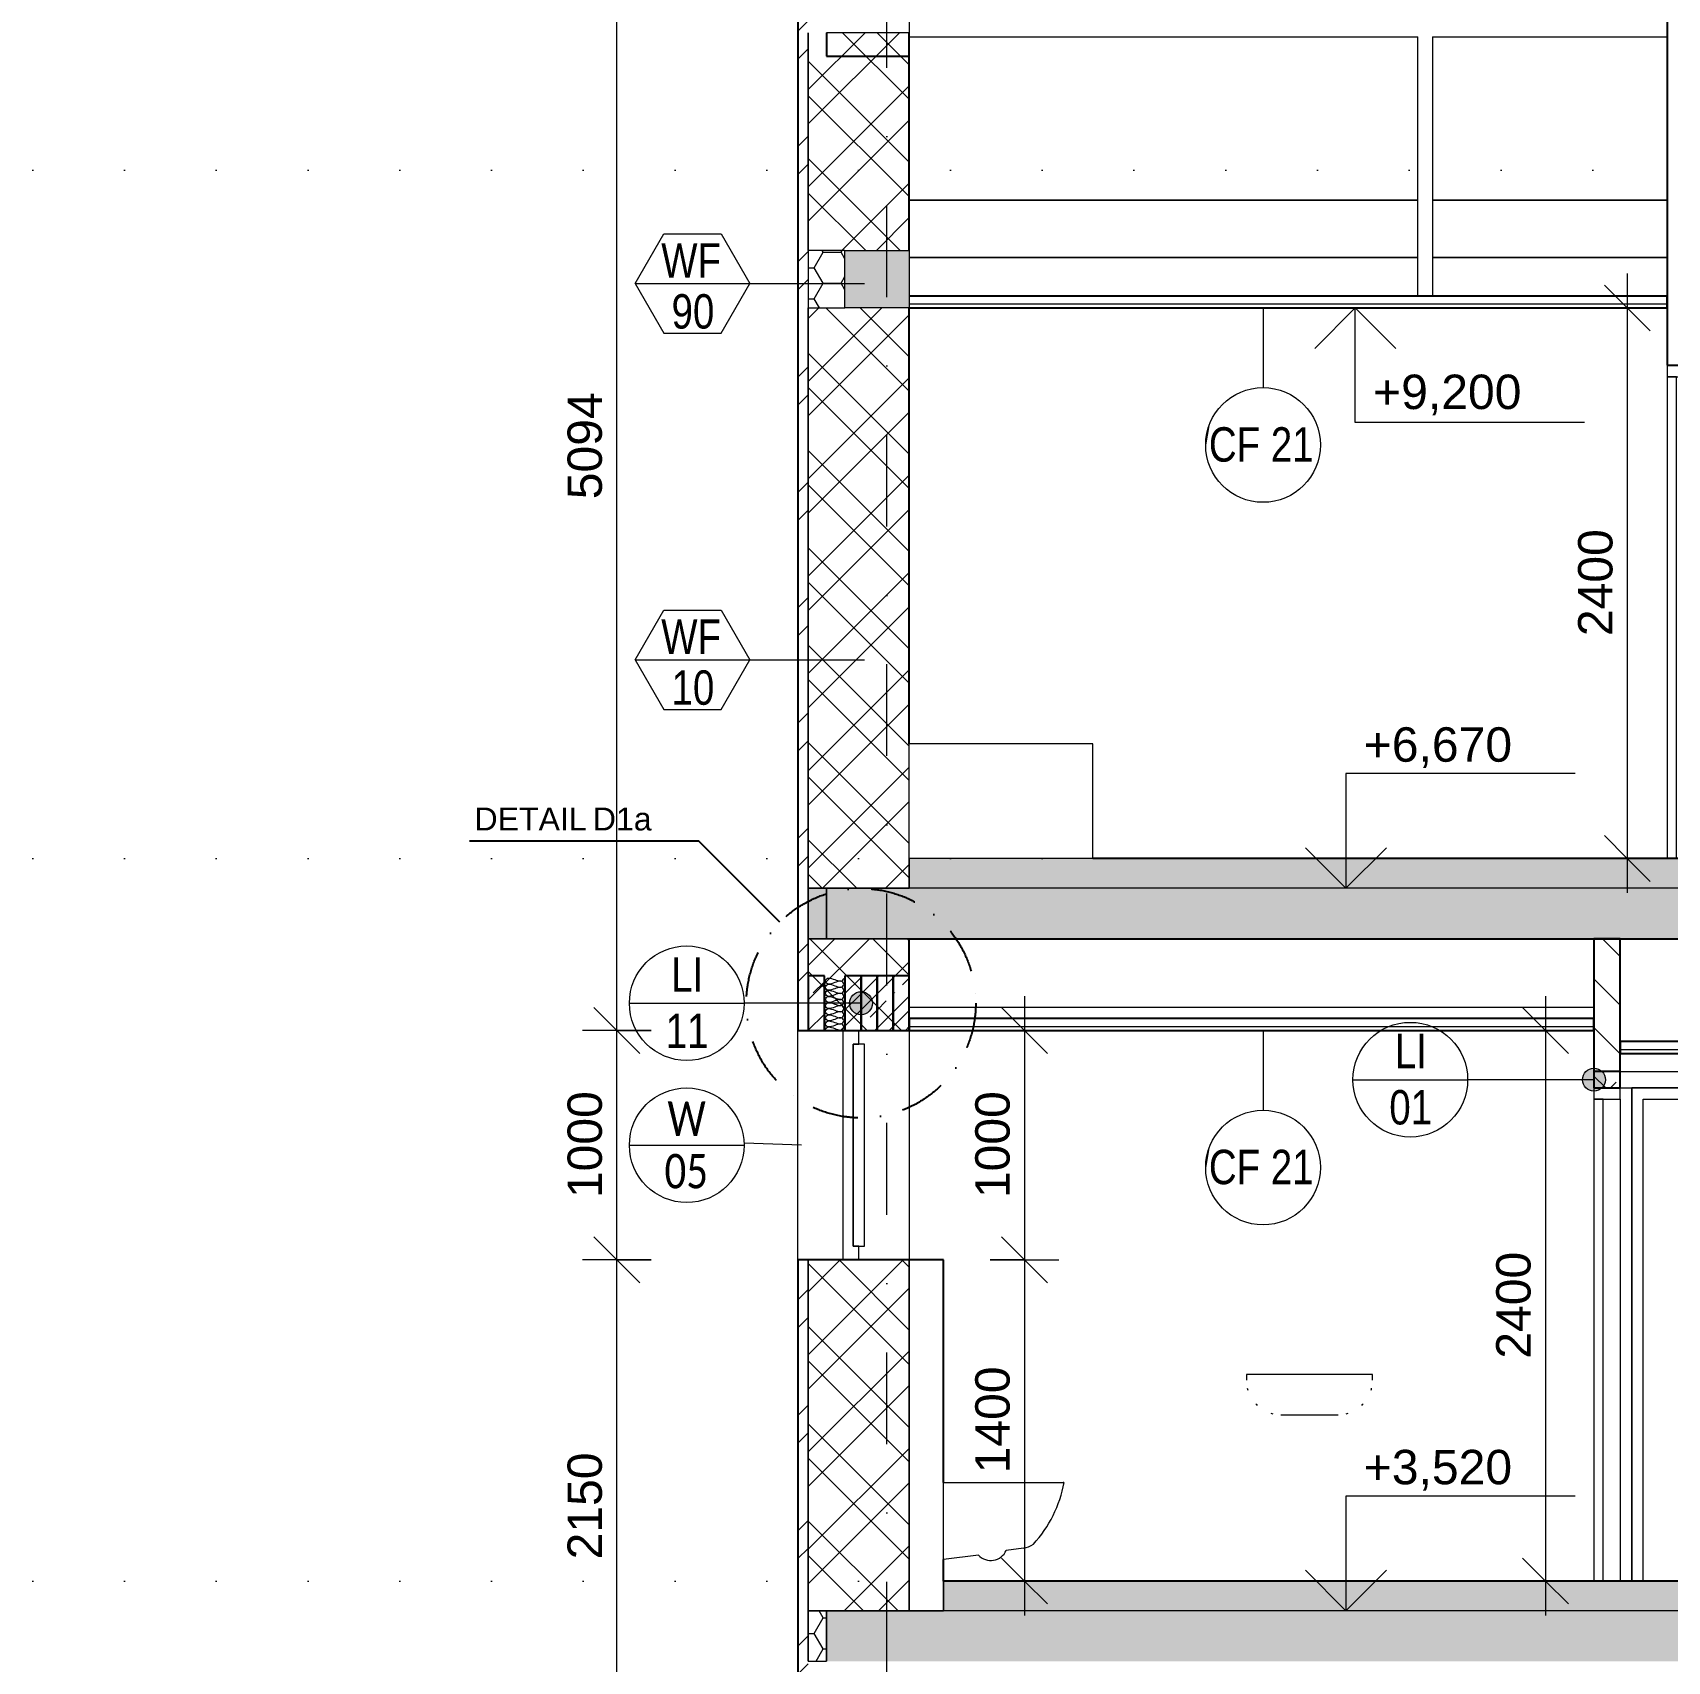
# Model space of a CAD drawing. Header units: millimetres. Extents: x -10201 to 171407, y -8645 to 72638.
# Drawn here: x -10201 to -3074, y 3300 to 10400 of the extents above; entities that cross this region are included whole.
import ezdxf

# ---------------------------------------------------------------- set-up
doc = ezdxf.new("R2010")
doc.units = ezdxf.units.MM
for name, pattern in [('HA_DashDot_10mm-S3mm', [1000, 400, -300, 0, -300]), ('HA_DashDot_4mm-S1mm', [400, 200, -100, 0, -100]), ('HA_Dot-S4mm', [400, 0, -400])]:
    doc.linetypes.add(name, pattern=pattern)
for name, color, linetype, lineweight in [('A-____-____-DIMS', 9, 'Continuous', 5), ('A-____-____-DIMS-100', 9, 'Continuous', 5), ('A-CLNG-____-IDEN', 9, 'Continuous', 9), ('A-CLNG-____-MCUT', 9, 'Continuous', 25), ('A-DETL-____-OTLN', 9, 'Continuous', 25), ('A-DETL-____-THIN', 9, 'Continuous', 9), ('A-DETL-GENF-OTLN', 9, 'Continuous', 9), ('A-DOOR-____-MCUT', 9, 'Continuous', 9), ('A-DOOR-____-OTLN', 9, 'Continuous', 9), ('A-DOOR-FRAM-MCUT', 9, 'Continuous', 9), ('A-DOOR-FRAM-OTLN', 9, 'Continuous', 9), ('A-FLOR-____-MCUT', 9, 'Continuous', 25), ('A-FLOR-____-OTLN', 9, 'Continuous', 9), ('A-FLOR-____-OVHD', 9, 'HA_DashDot_4mm-S1mm', 25), ('A-FLOR-____-PATT', 9, 'Continuous', 25), ('A-FLOR-LEVL-OTLN', 9, 'Continuous', 9), ('A-GENM-____-IDEN', 9, 'Continuous', 9), ('A-GENM-____-MCUT', 9, 'Continuous', 25), ('A-GENM-____-OTLN', 9, 'Continuous', 9), ('A-GLAZ-____-IDEN', 9, 'Continuous', 9), ('A-GLAZ-____-MCUT', 9, 'Continuous', 5), ('A-GLAZ-____-OTLN', 9, 'Continuous', 5), ('A-WALL-____-MCUT', 9, 'Continuous', 25), ('A-WALL-____-OTLN', 9, 'Continuous', 9), ('A-WALL-____-PATT', 9, 'Continuous', 25), ('G-____-____-DIMS', 9, 'Continuous', 5), ('G-____-____-TEXT', 9, 'Continuous', 5), ('I-WALL-____-MCUT', 9, 'Continuous', 25), ('I-WALL-____-OTLN', 9, 'Continuous', 9), ('P-SANR-FIXT-OTLN', 9, 'Continuous', 9), ('S-COLS-____-OTLN', 9, 'Continuous', 9), ('S-GRID-____-OTLN', 9, 'Continuous', 5)]:
    doc.layers.add(name, color=color, linetype=linetype, lineweight=lineweight)
doc.styles.add('Arial_1', font='arial.ttf', dxfattribs={"height": 150})
doc.styles.add('Arial_2', font='arial.ttf', dxfattribs={"height": 100})
doc.styles.add('Arial_3', font='arial.ttf', dxfattribs={"width": 0.8, "height": 150})
doc.styles.add('Calibri', font='calibri.ttf', dxfattribs={"width": 0.8, "height": 150})
doc.dimstyles.new('Inner_Dimensions', dxfattribs={"dimscale": 304.8, "dimtxt": 153.03891, "dimasz": 0.656168, "dimexe": 0.492126, "dimexo": 0.0625, "dimgap": 0.065617, "dimtad": 1, "dimdec": 0, "dimzin": 0, "dimdsep": 46, "dimtxsty": 'Arial_1', "dimblk1": 'OBLIQUE', "dimblk2": 'OBLIQUE', "dimsah": 1, "dimcen": 0.09, "dimdle": 0.492126, "dimazin": 0, "dimtfac": 1, "dimtdec": 4, "dimtix": 1, "dimtmove": 0, "dimatfit": 3, "dimfxl": 0.492126, "dimfxlon": 1, "dimtvp": 1, "dimtolj": 1, "dimtzin": 0, "dimlwd": 9, "dimlwe": 9, "dimarcsym": 2})
pattern_1 = [(45, (-5348.04, 1865.4), (-212.132, 212.132), []), (45, (-5198.04, 1865.4), (-212.132, 212.132), []), (315, (-5348.04, 1865.4), (212.132, 212.132), []), (315, (-5198.04, 1865.4), (212.132, 212.132), [])]
pattern_2 = [(0, (-5348.04, 1865.4), (117.187, 67.658), [78.125, -156.25]), (120, (-5348.04, 1865.4), (-117.18755, 67.65879), [78.125, -156.25]), (60, (-5348.04, 1865.4), (0.00045, 135.31679), [0, -156.25, 78.125, 0])]
pattern_3 = [(45, (-5348.04, 1865.4), (-176.777, 176.777), []), (45, (-5277.33, 1865.4), (-176.777, 176.777), []), (45, (-5135.9, 1865.4), (-106.066, 247.487), [100, -50, 3.353, -46.647])]

# ---------------------------------------------------------------- blocks, each defined once
blk = doc.blocks.new('HA_WD_SinglePanel - 625x1000-1670806-ŘEZ B-B OBJEKT B')
at = {"layer": 'A-GLAZ-____-MCUT', "color": 10}
for p, q in [((-6599.3, 2900), (-6669.3, 2900)), ((-6669.3, 2900), (-6669.3, 1900)), ((-6599.3, 2840), (-6599.3, 2900)), ((-6574.3, 2840), (-6624.3, 2840)), ((-6624.3, 2840), (-6624.3, 1960)), ((-6624.3, 1960), (-6624.3, 2840)), ((-6624.3, 2840), (-6599.3, 2840)), ((-6574.3, 1960), (-6574.3, 2840)), ((-6624.3, 1960), (-6574.3, 1960)), ((-6599.3, 1960), (-6624.3, 1960)), ((-6599.3, 1900), (-6599.3, 1960)), ((-6669.3, 1900), (-6599.3, 1900))]:
    blk.add_line(p, q, dxfattribs=at)
blk = doc.blocks.new('HA_DR_Single_Swing_Solid - In_BJ_800x2100-V2-ŘEZ B-B OBJEKT B')
at = {"layer": 'A-DOOR-FRAM-OTLN', "color": 250}
for p, q in [((-3229.3, 5800), (-3229.3, 3650)), ((-2329.3, 5800), (-3229.3, 5800)), ((-2329.3, 5800), (-2329.3, 3650)), ((-3179.3, 3650), (-3179.3, 5750)), ((-3179.3, 5750), (-2379.3, 5750)), ((-2379.3, 3650), (-2379.3, 5750))]:
    blk.add_line(p, q, dxfattribs=at)
blk = doc.blocks.new('HA_DR_Single_Swing_Solid - In_BJ_700x2100-V3-ŘEZ B-B OBJEKT B')
at = {"layer": 'A-DOOR-____-MCUT', "color": 250}
for p, q in [((-3394.3, 5750), (-3394.3, 3650)), ((-3354.3, 5750), (-3394.3, 5750)), ((-3354.3, 3650), (-3354.3, 5750)), ((-3394.3, 3650), (-3354.3, 3650))]:
    blk.add_line(p, q, dxfattribs=at)
at = {"layer": 'A-DOOR-FRAM-MCUT', "color": 250}
for p, q in [((-3394.3, 5800), (-3394.3, 5750)), ((-3279.3, 5800), (-3394.3, 5800)), ((-3279.3, 5750), (-3279.3, 5800)), ((-3394.3, 5750), (-3279.3, 5750))]:
    blk.add_line(p, q, dxfattribs=at)
at = {"layer": 'A-DOOR-FRAM-OTLN', "color": 250}
blk.add_line((-3279.3, 5750), (-3279.3, 3650), dxfattribs=at)
blk = doc.blocks.new('HA_DR_Single_Swing_Solid - In_BJ_700x2100-2124340-ŘEZ B-B OBJEKT B')
at = {"layer": 'A-DOOR-____-MCUT', "color": 250}
for p, q in [((-3074.3, 8900), (-3074.3, 6800)), ((-3034.3, 8900), (-3074.3, 8900)), ((-3034.3, 6800), (-3034.3, 8900)), ((-3074.3, 6800), (-3034.3, 6800))]:
    blk.add_line(p, q, dxfattribs=at)
at = {"layer": 'A-DOOR-FRAM-MCUT', "color": 250}
for p, q in [((-3074.3, 8950), (-3074.3, 8900)), ((-2959.3, 8950), (-3074.3, 8950)), ((-2959.3, 8900), (-2959.3, 8950)), ((-3074.3, 8900), (-2959.3, 8900))]:
    blk.add_line(p, q, dxfattribs=at)
at = {"layer": 'A-DOOR-FRAM-OTLN', "color": 250}
blk.add_line((-2959.3, 6800), (-2959.3, 8900), dxfattribs=at)
blk = doc.blocks.new('ABMV_Bathtub_Generic - 800_1700-1426710-ŘEZ B-B OBJEKT B')
at = {"layer": 'P-SANR-FIXT-OTLN', "color": 250}
for p, q in [((-6379.3, 6800), (-6379.3, 7300)), ((-5579.3, 7300), (-6379.3, 7300)), ((-5579.3, 6800), (-5579.3, 7300)), ((-5579.3, 6800), (-6379.3, 6800))]:
    blk.add_line(p, q, dxfattribs=at)
blk = doc.blocks.new('ABMV_Toilet_WallHung - Default-1991236-ŘEZ B-B OBJEKT B')
at = {"layer": 'A-GENM-____-OTLN', "color": 250}
for p, q in [((-6229.3, 594), (-6229.3, 930)), ((-6229.3, 930), (-5707.6, 930)), ((-5881.7, 643.2), (-5957, 633.7)), ((-6077.3, 613.2), (-6229.3, 594))]:
    blk.add_line(p, q, dxfattribs=at)
for centre, radius, start, end in [((-6228.1, 1022.4), 531.8, 317.16974, 349.91309), ((-5707.6, 923.1), 6.88, 63.89226, 90), ((-5893.2, 734.1), 91.6, 277.21538, 306.97223), ((-6023.6, 661.4), 72.2, 221.89474, 337.39842)]:
    blk.add_arc(centre, radius, start, end, dxfattribs=at)
blk = doc.blocks.new('ABMV_WashBasin_Generic - 550x460-V10-ŘEZ B-B OBJEKT B')
at = {"layer": 'P-SANR-FIXT-OTLN', "color": 250}
for p, q in [((-4909.3, 4550), (-4909.3, 4525)), ((-4759.3, 4550), (-4909.3, 4550)), ((-4509.3, 4550), (-4759.3, 4550)), ((-4359.3, 4550), (-4509.3, 4550)), ((-4359.3, 4525), (-4359.3, 4550)), ((-4759.3, 4375), (-4509.3, 4375))]:
    blk.add_line(p, q, dxfattribs=at)
for centre, start, end in [((-4759.3, 4525), 193.32484, 196.67516), ((-4509.3, 4525), 343.32485, 346.67516), ((-4759.3, 4525), 223.32485, 226.67516), ((-4509.3, 4525), 313.32484, 316.67516), ((-4759.3, 4525), 253.31046, 256.7041), ((-4509.3, 4525), 283.2959, 286.68955)]:
    blk.add_arc(centre, 150, start, end, dxfattribs=at)
blk = doc.blocks.new('TB_Porotherm KP11_5_1000mm - TB_Porotherm KP11_5_1000mm-1908785-ŘEZ B-B OBJEKT B')
at = {"layer": 'A-GENM-____-OTLN', "lineweight": 5}
h = blk.add_hatch(dxfattribs=at)
h.set_pattern_fill('FP_7', color=256, style=0, pattern_type=2)
h.set_pattern_definition(pattern_3)
h.paths.add_polyline_path([(-3279.3, 5800), (-3279.3, 5871), (-3394.3, 5871), (-3394.3, 5800), (-3369.9, 5800)])
at = {"layer": 'A-GENM-____-MCUT', "color": 50}
for p, q in [((-3279.3, 5871), (-3394.3, 5871)), ((-3394.3, 5871), (-3394.3, 5800)), ((-3279.3, 5800), (-3279.3, 5871)), ((-3394.3, 5800), (-3279.3, 5800))]:
    blk.add_line(p, q, dxfattribs=at)
blk = doc.blocks.new('TB_Porotherm KP11_5_1250mm - TB_Porotherm KP11_5_1250mm-1919733-ŘEZ B-B OBJEKT B')
at = {"layer": 'A-GENM-____-OTLN', "color": 250}
for p, q in [((-3279.3, 5871), (-2154.3, 5871)), ((-2154.3, 5871), (-2154.3, 5800)), ((-3279.3, 5800), (-2154.3, 5800))]:
    blk.add_line(p, q, dxfattribs=at)
blk = doc.blocks.new('TB_Porotherm KP7_1000mm - TB_Porotherm KP7_1000mm-V38-ŘEZ B-B OBJEKT B')
at = {"layer": 'A-GENM-____-OTLN', "lineweight": 5}
h = blk.add_hatch(dxfattribs=at)
h.set_pattern_fill('FP_7', color=256, style=0, pattern_type=2)
h.set_pattern_definition(pattern_3)
h.paths.add_polyline_path([(-6379.3, 6050), (-6379.3, 6288), (-6449.3, 6288), (-6449.3, 6050)])
at = {"layer": 'A-GENM-____-MCUT', "color": 50}
for p, q in [((-6379.3, 6288), (-6449.3, 6288)), ((-6449.3, 6288), (-6449.3, 6050)), ((-6379.3, 6050), (-6379.3, 6288)), ((-6449.3, 6050), (-6379.3, 6050))]:
    blk.add_line(p, q, dxfattribs=at)
blk = doc.blocks.new('TB_Porotherm KP7_1000mm - TB_Porotherm KP7_1000mm-V39-ŘEZ B-B OBJEKT B')
at = {"layer": 'A-GENM-____-OTLN', "lineweight": 5}
h = blk.add_hatch(dxfattribs=at)
h.set_pattern_fill('FP_7', color=256, style=0, pattern_type=2)
h.set_pattern_definition(pattern_3)
h.paths.add_polyline_path([(-6449.3, 6050), (-6449.3, 6288), (-6519.3, 6288), (-6519.3, 6050)])
at = {"layer": 'A-GENM-____-MCUT', "color": 50}
for p, q in [((-6449.3, 6288), (-6519.3, 6288)), ((-6519.3, 6288), (-6519.3, 6050)), ((-6449.3, 6050), (-6449.3, 6288)), ((-6519.3, 6050), (-6449.3, 6050))]:
    blk.add_line(p, q, dxfattribs=at)
blk = doc.blocks.new('TB_Porotherm KP7_1000mm - TB_Porotherm KP7_1000mm-V40-ŘEZ B-B OBJEKT B')
at = {"layer": 'A-GENM-____-OTLN', "lineweight": 5}
h = blk.add_hatch(dxfattribs=at)
h.set_pattern_fill('FP_7', color=256, style=0, pattern_type=2)
h.set_pattern_definition(pattern_3)
h.paths.add_polyline_path([(-6519.3, 6050), (-6519.3, 6288), (-6589.3, 6288), (-6589.3, 6050)])
at = {"layer": 'A-GENM-____-MCUT', "color": 50}
for p, q in [((-6519.3, 6288), (-6589.3, 6288)), ((-6589.3, 6288), (-6589.3, 6050)), ((-6519.3, 6050), (-6519.3, 6288)), ((-6589.3, 6050), (-6519.3, 6050))]:
    blk.add_line(p, q, dxfattribs=at)
blk = doc.blocks.new('TB_Porotherm KP7_1000mm - TB_Porotherm KP7_1000mm-V41-ŘEZ B-B OBJEKT B')
at = {"layer": 'A-GENM-____-OTLN', "lineweight": 5}
h = blk.add_hatch(dxfattribs=at)
h.set_pattern_fill('FP_7', color=256, style=0, pattern_type=2)
h.set_pattern_definition(pattern_3)
h.paths.add_polyline_path([(-6589.3, 6050), (-6589.3, 6288), (-6659.3, 6288), (-6659.3, 6050)])
at = {"layer": 'A-GENM-____-MCUT', "color": 50}
for p, q in [((-6589.3, 6288), (-6659.3, 6288)), ((-6659.3, 6288), (-6659.3, 6050)), ((-6589.3, 6050), (-6589.3, 6288)), ((-6659.3, 6050), (-6589.3, 6050))]:
    blk.add_line(p, q, dxfattribs=at)
blk = doc.blocks.new('TB_Porotherm KP7_1000mm - TB_Porotherm KP7_1000mm-V42-ŘEZ B-B OBJEKT B')
at = {"layer": 'A-GENM-____-OTLN', "lineweight": 5}
h = blk.add_hatch(dxfattribs=at)
h.set_pattern_fill('FP_7', color=256, style=0, pattern_type=2)
h.set_pattern_definition(pattern_3)
h.paths.add_polyline_path([(-6749.3, 6050), (-6749.3, 6288), (-6819.3, 6288), (-6819.3, 6050)])
at = {"layer": 'A-GENM-____-MCUT', "color": 50}
for p, q in [((-6749.3, 6288), (-6819.3, 6288)), ((-6819.3, 6288), (-6819.3, 6050)), ((-6749.3, 6050), (-6749.3, 6288)), ((-6819.3, 6050), (-6749.3, 6050))]:
    blk.add_line(p, q, dxfattribs=at)
blk = doc.blocks.new('VĚNEC OSA B1 - VĚNEC OSA B1-2159149-ŘEZ B-B OBJEKT B')
at = {"layer": 'A-FLOR-____-MCUT', "color": 50}
for p, q in [((-6739.3, 10400), (-6739.3, 10297.6)), ((-6379.3, 10297.6), (-6379.3, 10400)), ((-6739.3, 10297.6), (-6379.3, 10297.6))]:
    blk.add_line(p, q, dxfattribs=at)
blk = doc.blocks.new('185-01_OBJEKT B_Central_rvt-1-ŘEZ B-B OBJEKT B')
at = {"layer": 'A-FLOR-____-PATT', "lineweight": 5}
h = blk.add_hatch(color=7, dxfattribs=at)
h.paths.add_polyline_path([(20694.6, 6670), (20720.7, 6670), (20720.7, 6800), (11325.7, 6800), (11325.7, 6670), (20147.7, 6670)])
h.paths.add_polyline_path([(-6104.5, 6670), (2950.7, 6670), (2950.7, 6800), (-6379.3, 6800), (-6379.3, 6670)])
h.paths.add_polyline_path([(3200.7, 6670), (11075.7, 6670), (11075.7, 6800), (3200.7, 6800)])
h = blk.add_hatch(dxfattribs=at)
h.set_pattern_fill('FP_6', color=10, style=0, pattern_type=2)
h.set_pattern_definition(pattern_2)
h.paths.add_polyline_path([(21080.7, 6450), (21160.7, 6450), (21160.7, 6670), (21080.7, 6670), (21080.7, 6637.9)])
h.paths.add_polyline_path([(-6739.3, 6450), (-6739.3, 6670), (-6819.3, 6670), (-6819.3, 6450)])
at = {"layer": 'A-FLOR-____-PATT', "lineweight": 9}
for points in [[(7568.5, 6450), (21080.7, 6450), (21080.7, 6670), (-6739.3, 6670), (-6739.3, 6450), (7021.6, 6450)], [(7021.6, 3300), (20720.7, 3300), (20720.7, 3520), (-6739.3, 3520), (-6739.3, 3300), (6474.7, 3300)]]:
    blk.add_hatch(color=254, dxfattribs=at).paths.add_polyline_path(points)
at = {"layer": 'A-FLOR-____-PATT', "lineweight": 5}
blk.add_hatch(color=7, dxfattribs=at).paths.add_polyline_path([(7568.5, 3520), (20570.7, 3520), (20570.7, 3650), (-6229.3, 3650), (-6229.3, 3520), (7021.6, 3520)])
h = blk.add_hatch(dxfattribs=at)
h.set_pattern_fill('FP_6', color=10, style=0, pattern_type=2)
h.set_pattern_definition(pattern_2)
h.paths.add_polyline_path([(-6739.3, 3300), (-6739.3, 3520), (-6819.3, 3520), (-6819.3, 3300)])
at = {"layer": 'A-WALL-____-PATT', "lineweight": 5}
h = blk.add_hatch(dxfattribs=at)
h.set_pattern_fill('FP_5', color=10, style=0, pattern_type=2)
h.set_pattern_definition([(45, (-5348.04, 1865.4), (-251.447, 251.447), []), (45, (-5348.04, 2246.4), (-251.447, 251.447), [])])
h.paths.add_polyline_path([(-6863.3, 560.8), (-6819.3, 560.8), (-6819.3, 1900), (-6864.3, 1900), (-6864.3, 560.8)])
h.paths.add_polyline_path([(-6819.3, 2900), (-6819.3, 5050), (-6864.3, 5050), (-6864.3, 2900)])
h.paths.add_polyline_path([(-6819.3, 6050), (-6819.3, 11126.8), (-6864.3, 11126.8), (-6864.3, 6050)])
h = blk.add_hatch(dxfattribs=at)
h.set_pattern_fill('FP_2', color=10, style=0, pattern_type=2)
h.set_pattern_definition(pattern_1)
h.paths.add_polyline_path([(-6739.3, 6670), (-6379.3, 6670), (-6379.3, 9200), (-6819.3, 9200), (-6819.3, 9450), (-6379.3, 9450.6), (-6379.3, 10400), (-6819.3, 10400), (-6819.3, 10650), (-6379.3, 10650), (-6379.3, 10663.4), (-6819.3, 10663.4), (-6819.3, 6670)])
h = blk.add_hatch(dxfattribs=at)
h.set_pattern_fill('FP_2', color=10, style=0, pattern_type=2)
h.set_pattern_definition(pattern_1)
h.paths.add_polyline_path([(-6819.3, 3520), (-6379.3, 3520), (-6379.3, 5050), (-6819.3, 5050), (-6819.3, 3825.3)])
h.paths.add_polyline_path([(-6819.3, 6050), (-6379.3, 6050), (-6379.3, 6450), (-6819.3, 6450), (-6819.3, 6325.4)])
h = blk.add_hatch(dxfattribs=at)
h.set_pattern_fill('FP_3', color=10, style=0, pattern_type=2)
h.set_pattern_definition([(135, (-5348.04, 1865.4), (-106.066, -106.066), [])])
h.paths.add_polyline_path([(-3394.3, 5800), (-3279.3, 5800), (-3279.3, 6450), (-3394.3, 6450), (-3394.3, 6325.4)])
at = {"layer": 'A-CLNG-____-MCUT', "color": 50}
for p, q in [((-3074.3, 9252), (-6379.3, 9252)), ((-6379.3, 9200), (-3074.3, 9200)), ((-3074.3, 9200), (-3074.3, 9252)), ((-3394.3, 6102), (-6379.3, 6102)), ((-6379.3, 6102), (-6379.3, 6050)), ((-3394.3, 6050), (-3394.3, 6102)), ((-6379.3, 6050), (-3394.3, 6050)), ((2950.7, 6002), (-3279.3, 6002)), ((-3279.3, 6002), (-3279.3, 5950)), ((-3279.3, 5950), (2950.7, 5950))]:
    blk.add_line(p, q, dxfattribs=at)
at = {"layer": 'A-CLNG-____-MCUT', "color": 250, "lineweight": 9}
for p, q in [((-3074.3, 9216), (-6379.3, 9216)), ((-3394.3, 6066), (-6379.3, 6066)), ((2950.7, 5966), (-3279.3, 5966))]:
    blk.add_line(p, q, dxfattribs=at)
at = {"layer": 'A-FLOR-____-MCUT', "color": 250, "lineweight": 9}
for p, q in [((-6379.3, 6800), (-6379.3, 6670)), ((-6379.3, 6670), (-6739.3, 6670)), ((2950.7, 6670), (-6379.3, 6670)), ((-6739.3, 6450), (-6379.3, 6450)), ((-6229.3, 3650), (-6229.3, 3520)), ((-6379.3, 3520), (-6739.3, 3520)), ((-6229.3, 3520), (-6379.3, 3520)), ((20570.7, 3520), (-6229.3, 3520))]:
    blk.add_line(p, q, dxfattribs=at)
at = {"layer": 'A-FLOR-____-MCUT', "color": 50}
for p, q in [((2950.7, 6800), (-5579.3, 6800)), ((-6379.3, 6450), (2950.7, 6450)), ((20570.7, 3650), (-6229.3, 3650))]:
    blk.add_line(p, q, dxfattribs=at)
at = {"layer": 'A-FLOR-____-OTLN', "color": 250}
for p, q in [((-6819.3, 6670), (-6819.3, 6450)), ((-6739.3, 6670), (-6819.3, 6670)), ((-6739.3, 6670), (-6739.3, 6450)), ((-6739.3, 6450), (-6739.3, 6670)), ((-6819.3, 6450), (-6739.3, 6450)), ((-6819.3, 3520), (-6819.3, 3300)), ((-6739.3, 3520), (-6819.3, 3520)), ((-6739.3, 3520), (-6739.3, 3300)), ((-6739.3, 3300), (-6739.3, 3520)), ((-6819.3, 3300), (-6739.3, 3300))]:
    blk.add_line(p, q, dxfattribs=at)
at = {"layer": 'A-WALL-____-MCUT', "color": 50}
for p, q in [((-6864.3, 11126.8), (-6864.3, 6050)), ((-6379.3, 9450.6), (-6379.3, 10400)), ((-6379.3, 7300), (-6379.3, 9200)), ((-6379.3, 6050), (-6379.3, 6450)), ((-6864.3, 6050), (-6819.3, 6050)), ((-6819.3, 6050), (-6379.3, 6050)), ((-6819.3, 5050), (-6864.3, 5050)), ((-6864.3, 5050), (-6864.3, 2900)), ((-6379.3, 5050), (-6819.3, 5050))]:
    blk.add_line(p, q, dxfattribs=at)
at = {"layer": 'A-WALL-____-MCUT', "color": 250, "lineweight": 9}
for p, q in [((-6819.3, 10400), (-6819.3, 9450.6)), ((-6819.3, 9450.6), (-6819.3, 10400)), ((-6819.3, 9200), (-6819.3, 6670)), ((-6819.3, 6670), (-6819.3, 9200)), ((-6379.3, 6670), (-6379.3, 6800)), ((-6739.3, 6670), (-6379.3, 6670)), ((-6819.3, 6450), (-6819.3, 6050)), ((-6819.3, 6050), (-6819.3, 6450)), ((-6379.3, 6450), (-6739.3, 6450)), ((-6819.3, 5050), (-6819.3, 3520)), ((-6819.3, 3520), (-6819.3, 5050)), ((-6379.3, 3650), (-6379.3, 5050)), ((-6379.3, 5050), (-6379.3, 3650)), ((-6379.3, 3520), (-6379.3, 3650)), ((-6379.3, 3650), (-6379.3, 3520)), ((-6229.3, 3520), (-6229.3, 3650)), ((-6739.3, 3520), (-6379.3, 3520)), ((-6379.3, 3520), (-6229.3, 3520))]:
    blk.add_line(p, q, dxfattribs=at)
at = {"layer": 'A-WALL-____-OTLN', "color": 250}
for p, q in [((-6819.3, 6670), (-6739.3, 6670)), ((-6819.3, 6450), (-6819.3, 6670)), ((-6739.3, 6450), (-6819.3, 6450)), ((-6864.3, 5050), (-6864.3, 6050)), ((-6379.3, 6050), (-6379.3, 5050)), ((-6819.3, 3520), (-6739.3, 3520)), ((-6819.3, 3300), (-6819.3, 3520))]:
    blk.add_line(p, q, dxfattribs=at)
at = {"layer": 'I-WALL-____-MCUT', "color": 50}
for p, q in [((-3074.3, 10561), (-3074.3, 8950)), ((-3074.3, 8950), (-2959.3, 8950)), ((-3394.3, 6450), (-3394.3, 5800)), ((-3279.3, 6450), (-3394.3, 6450)), ((-3279.3, 5800), (-3279.3, 6450)), ((-3394.3, 5800), (-3279.3, 5800)), ((-6229.3, 5050), (-6379.3, 5050)), ((-6229.3, 4080), (-6229.3, 5050)), ((-6229.3, 3650), (-6229.3, 3744))]:
    blk.add_line(p, q, dxfattribs=at)
at = {"layer": 'I-WALL-____-OTLN', "color": 250}
for p, q in [((-4161.3, 10379.8), (-6379.3, 10379.8)), ((-3074.3, 10379.8), (-4097.3, 10379.8)), ((-6379.3, 9670), (-4161.3, 9670)), ((-4161.3, 9670), (-6379.3, 9670)), ((-4097.3, 9670), (-3074.3, 9670)), ((-3074.3, 9670), (-4097.3, 9670)), ((-4161.3, 9420), (-6379.3, 9420)), ((-6379.3, 9420), (-4161.3, 9420)), ((-3074.3, 9420), (-4097.3, 9420)), ((-4097.3, 9420), (-3074.3, 9420)), ((-3394.3, 6150), (-6379.3, 6150)), ((-3229.3, 3650), (-3229.3, 5800)), ((-3229.3, 5800), (-2329.3, 5800))]:
    blk.add_line(p, q, dxfattribs=at)
at = {"layer": 'S-COLS-____-OTLN', "color": 250}
for p, q in [((-4161.3, 9252), (-4161.3, 10381.4)), ((-4097.3, 10381.4), (-4097.3, 9252))]:
    blk.add_line(p, q, dxfattribs=at)
at = {"layer": 'A-DOOR-____-OTLN', "color": 250, "lineweight": 9}
for name in ['HA_DR_Single_Swing_Solid - In_BJ_700x2100-2124340-ŘEZ B-B OBJEKT B', 'HA_DR_Single_Swing_Solid - In_BJ_700x2100-V3-ŘEZ B-B OBJEKT B', 'HA_DR_Single_Swing_Solid - In_BJ_800x2100-V2-ŘEZ B-B OBJEKT B']:
    blk.add_blockref(name, (0, 0), dxfattribs=at)
at = {"layer": 'A-FLOR-____-OTLN', "color": 250, "lineweight": 9}
blk.add_blockref('VĚNEC OSA B1 - VĚNEC OSA B1-2159149-ŘEZ B-B OBJEKT B', (0, 0), dxfattribs=at)
at = {"layer": 'A-GENM-____-OTLN', "color": 250, "lineweight": 9}
for name in ['TB_Porotherm KP7_1000mm - TB_Porotherm KP7_1000mm-V42-ŘEZ B-B OBJEKT B', 'TB_Porotherm KP7_1000mm - TB_Porotherm KP7_1000mm-V41-ŘEZ B-B OBJEKT B', 'TB_Porotherm KP7_1000mm - TB_Porotherm KP7_1000mm-V40-ŘEZ B-B OBJEKT B', 'TB_Porotherm KP7_1000mm - TB_Porotherm KP7_1000mm-V39-ŘEZ B-B OBJEKT B', 'TB_Porotherm KP7_1000mm - TB_Porotherm KP7_1000mm-V38-ŘEZ B-B OBJEKT B', 'TB_Porotherm KP11_5_1000mm - TB_Porotherm KP11_5_1000mm-1908785-ŘEZ B-B OBJEKT B', 'TB_Porotherm KP11_5_1250mm - TB_Porotherm KP11_5_1250mm-1919733-ŘEZ B-B OBJEKT B']:
    blk.add_blockref(name, (0, 0), dxfattribs=at)
at = {"layer": 'A-GLAZ-____-OTLN', "color": 250, "lineweight": 9}
blk.add_blockref('HA_WD_SinglePanel - 625x1000-1670806-ŘEZ B-B OBJEKT B', (0, 3150), dxfattribs=at)
at = {"layer": 'P-SANR-FIXT-OTLN', "color": 250, "lineweight": 9}
for name, p in [('ABMV_Bathtub_Generic - 800_1700-1426710-ŘEZ B-B OBJEKT B', (0, 0)), ('ABMV_WashBasin_Generic - 550x460-V10-ŘEZ B-B OBJEKT B', (0, 0)), ('ABMV_Toilet_WallHung - Default-1991236-ŘEZ B-B OBJEKT B', (0, 3150))]:
    blk.add_blockref(name, p, dxfattribs=at)
blk = doc.blocks.new('Spot Elevations - Default-792506-ŘEZ B-B OBJEKT B')
at = {"layer": 'G-____-____-DIMS', "lineweight": 9}
for p, q in [((-3517.1, -2145), (-4517.1, -2145)), ((-4517.1, -2145), (-4517.1, -2645)), ((-4693.8, -2468.2), (-4517.1, -2645)), ((-4517.1, -2645), (-4340.3, -2468.2))]:
    blk.add_line(p, q, dxfattribs=at)
blk = doc.blocks.new('DIMBLOCK23-ŘEZ B-B OBJEKT B')
at = {"layer": 'A-____-____-DIMS-100', "lineweight": 9}
for p, q in [((-5876.9, 6200), (-5876.9, 5050)), ((-5876.9, 6050), (-5976.9, 6150)), ((-6026.9, 6050), (-5726.9, 6050)), ((-5876.9, 6050), (-6026.9, 6050)), ((-5876.9, 6050), (-5776.9, 5950)), ((-5876.9, 5050), (-5976.9, 5150)), ((-6026.9, 5050), (-5726.9, 5050)), ((-5876.9, 5050), (-6026.9, 5050)), ((-5876.9, 5050), (-5776.9, 4950))]:
    blk.add_line(p, q, dxfattribs=at)
at = {"layer": 'A-____-____-DIMS-100', "color": 0, "lineweight": 9, "insert": (-6091.6, 5319.3), "char_height": 150, "width": 553.765, "attachment_point": 1, "rotation": 90, "line_spacing_factor": 0.941778, "style": 'Arial_1'}
blk.add_mtext('1000', dxfattribs=at)
blk = doc.blocks.new('_Oblique')
at = {"color": 0, "linetype": 'ByBlock', "lineweight": -2}
blk.add_line((-0.5, -0.5), (0.5, 0.5), dxfattribs=at)
blk = doc.blocks.new('DIMBLOCK24-ŘEZ B-B OBJEKT B')
at = {"layer": 'A-____-____-DIMS-100', "lineweight": 9}
for p, q in [((-5876.9, 5050), (-5976.9, 5150)), ((-6026.9, 5050), (-5726.9, 5050)), ((-5876.9, 5050), (-6026.9, 5050)), ((-5876.9, 5050), (-5876.9, 3500)), ((-5876.9, 5050), (-5776.9, 4950)), ((-5876.9, 3650), (-5976.9, 3750)), ((-5726.9, 3650), (-6026.9, 3650)), ((-5876.9, 3650), (-5776.9, 3550)), ((-5876.9, 3650), (-5726.9, 3650))]:
    blk.add_line(p, q, dxfattribs=at)
at = {"layer": 'A-____-____-DIMS-100', "color": 0, "lineweight": 9, "insert": (-6091.6, 4119.3), "char_height": 150, "width": 553.765, "attachment_point": 1, "rotation": 90, "line_spacing_factor": 0.941778, "style": 'Arial_1'}
blk.add_mtext('1400', dxfattribs=at)
blk = doc.blocks.new('Spot Elevations - Flipped-794089-ŘEZ B-B OBJEKT B')
at = {"layer": 'G-____-____-DIMS', "lineweight": 9}
for p, q in [((-4701.9, -3226.8), (-4525.2, -3050)), ((-4525.2, -3050), (-4348.4, -3226.8)), ((-4525.2, -3550), (-4525.2, -3050)), ((-3525.2, -3550), (-4525.2, -3550))]:
    blk.add_line(p, q, dxfattribs=at)
blk = doc.blocks.new('HA_Tag_Ceiling - Group _ Type Mark-1822524-ŘEZ B-B OBJEKT B')
at = {"layer": 'A-CLNG-____-IDEN'}
blk.add_line((19480.7, 5452.7), (19495.8, 5538.2), dxfattribs=at)
blk.add_circle((19730.7, 5452.7), 250, dxfattribs=at)
blk = doc.blocks.new('DIMBLOCK35-ŘEZ B-B OBJEKT B')
at = {"layer": 'A-____-____-DIMS-100', "lineweight": 9}
for p, q in [((-7654.3, 5050), (-7754.3, 5150)), ((-7504.3, 5050), (-7804.3, 5050)), ((-7654.3, 2900), (-7654.3, 5050)), ((-7654.3, 5050), (-7554.3, 4950)), ((-7654.3, 5050), (-7504.3, 5050)), ((-7654.3, 2900), (-7754.3, 3000)), ((-7504.3, 2900), (-7804.3, 2900)), ((-7654.3, 2900), (-7554.3, 2800)), ((-7654.3, 2900), (-7504.3, 2900))]:
    blk.add_line(p, q, dxfattribs=at)
at = {"layer": 'A-____-____-DIMS-100', "color": 0, "lineweight": 9, "insert": (-7869.1, 3744.3), "char_height": 150, "width": 553.765, "attachment_point": 1, "rotation": 90, "line_spacing_factor": 0.941778, "style": 'Arial_1'}
blk.add_mtext('2150', dxfattribs=at)
blk = doc.blocks.new('DIMBLOCK36-ŘEZ B-B OBJEKT B')
at = {"layer": 'A-____-____-DIMS-100', "lineweight": 9}
for p, q in [((-7654.3, 6050), (-7754.3, 6150)), ((-7504.3, 6050), (-7804.3, 6050)), ((-7654.3, 5050), (-7654.3, 6050)), ((-7654.3, 6050), (-7554.3, 5950)), ((-7654.3, 6050), (-7504.3, 6050)), ((-7654.3, 5050), (-7754.3, 5150)), ((-7504.3, 5050), (-7804.3, 5050)), ((-7654.3, 5050), (-7554.3, 4950)), ((-7654.3, 5050), (-7504.3, 5050))]:
    blk.add_line(p, q, dxfattribs=at)
at = {"layer": 'A-____-____-DIMS-100', "color": 0, "lineweight": 9, "insert": (-7869.1, 5319.3), "char_height": 150, "width": 553.765, "attachment_point": 1, "rotation": 90, "line_spacing_factor": 0.941778, "style": 'Arial_1'}
blk.add_mtext('1000', dxfattribs=at)
blk = doc.blocks.new('DIMBLOCK37-ŘEZ B-B OBJEKT B')
at = {"layer": 'A-____-____-DIMS-100', "lineweight": 9}
for p, q in [((-7654.3, 11143.6), (-7754.3, 11243.6)), ((-7504.3, 11143.6), (-7804.3, 11143.6)), ((-7654.3, 6050), (-7654.3, 11143.6)), ((-7654.3, 11143.6), (-7554.3, 11043.6)), ((-7654.3, 11143.6), (-7504.3, 11143.6)), ((-7654.3, 6050), (-7754.3, 6150)), ((-7504.3, 6050), (-7804.3, 6050)), ((-7654.3, 6050), (-7554.3, 5950)), ((-7654.3, 6050), (-7504.3, 6050))]:
    blk.add_line(p, q, dxfattribs=at)
at = {"layer": 'A-____-____-DIMS-100', "color": 0, "lineweight": 9, "insert": (-7869.1, 8366.1), "char_height": 150, "width": 553.765, "attachment_point": 1, "rotation": 90, "line_spacing_factor": 0.941778, "style": 'Arial_1'}
blk.add_mtext('5094', dxfattribs=at)
blk = doc.blocks.new('HA_TAG_WD - Type Mark-1502833-ŘEZ B-B OBJEKT B')
at = {"layer": 'A-GLAZ-____-IDEN'}
blk.add_line((7846.1, 11908.4), (8346.1, 11908.4), dxfattribs=at)
blk.add_circle((8096.1, 11908.4), 250, dxfattribs=at)
blk = doc.blocks.new('DIMBLOCK64-ŘEZ B-B OBJEKT B')
at = {"layer": 'A-____-____-DIMS-100', "lineweight": 9}
for p, q in [((-3248.6, 9350), (-3248.6, 6650)), ((-3248.6, 9200), (-3348.6, 9300)), ((-3098.6, 9200), (-3398.6, 9200)), ((-3248.6, 9200), (-3148.6, 9100)), ((-3248.6, 9200), (-3098.6, 9200)), ((-3248.6, 6800), (-3348.6, 6900)), ((-3098.6, 6800), (-3398.6, 6800)), ((-3248.6, 6800), (-3148.6, 6700)), ((-3248.6, 6800), (-3098.6, 6800))]:
    blk.add_line(p, q, dxfattribs=at)
at = {"layer": 'A-____-____-DIMS-100', "color": 0, "lineweight": 9, "insert": (-3463.3, 7769.3), "char_height": 150, "width": 553.765, "attachment_point": 1, "rotation": 90, "line_spacing_factor": 0.941778, "style": 'Arial_1'}
blk.add_mtext('2400', dxfattribs=at)
blk = doc.blocks.new('DIMBLOCK65-ŘEZ B-B OBJEKT B')
at = {"layer": 'A-____-____-DIMS-100', "lineweight": 9}
for p, q in [((-3605.6, 6200), (-3605.6, 3500)), ((-3605.6, 6050), (-3705.6, 6150)), ((-3455.6, 6050), (-3755.6, 6050)), ((-3605.6, 6050), (-3505.6, 5950)), ((-3605.6, 6050), (-3455.6, 6050)), ((-3605.6, 3650), (-3705.6, 3750)), ((-3455.6, 3650), (-3755.6, 3650)), ((-3605.6, 3650), (-3505.6, 3550)), ((-3605.6, 3650), (-3455.6, 3650))]:
    blk.add_line(p, q, dxfattribs=at)
at = {"layer": 'A-____-____-DIMS-100', "color": 0, "lineweight": 9, "insert": (-3820.4, 4619.3), "char_height": 150, "width": 553.765, "attachment_point": 1, "rotation": 90, "line_spacing_factor": 0.941778, "style": 'Arial_1'}
blk.add_mtext('2400', dxfattribs=at)
blk = doc.blocks.new('HA_TAG_GM_Products - Generic-588599-ŘEZ B-B OBJEKT B')
at = {"layer": 'A-GENM-____-IDEN'}
blk.add_line((2223.1, 5919), (2723.1, 5919), dxfattribs=at)
blk.add_circle((2473.1, 5919), 250, dxfattribs=at)

msp = doc.modelspace()

# ---------------------------------------------------------------- hatches: boundary and pattern name
at = {"layer": 'A-DETL-GENF-OTLN', "lineweight": 5}
h = msp.add_hatch(dxfattribs=at)
h.set_pattern_fill('FP_17', color=10, style=0, pattern_type=2)
h.set_pattern_definition([(0, (-5348.04, 1865.4), (117.188, 67.658), [78.125, -156.25]), (120, (-5348.04, 1865.4), (-117.18755, 67.6588), [78.125, -156.25]), (60, (-5348.04, 1865.4), (0.00045, 135.3168), [0, -156.25, 78.125, 0])])
h.paths.add_polyline_path([(-6659.3, 9200), (-6659.3, 9450), (-6819.3, 9450), (-6819.3, 9200)])
at = {"layer": 'A-DETL-GENF-OTLN'}
msp.add_hatch(color=254, dxfattribs=at).paths.add_polyline_path([(-6379.3, 9200), (-6379.3, 9450), (-6659.3, 9450), (-6659.3, 9200)])
at = {"layer": 'A-GENM-____-IDEN'}
h = msp.add_hatch(color=256, dxfattribs=at)
edge = h.paths.add_edge_path()
edge.add_arc((-6589.3, 6169), 50, 0, 360)
h = msp.add_hatch(color=256, dxfattribs=at)
edge = h.paths.add_edge_path()
edge.add_arc((-3394.3, 5835.5), 50, 0, 360)

# ---------------------------------------------------------------- linework, layer by layer
at = {"layer": 'A-CLNG-____-IDEN'}
for p, q in [((-4836.8, 9200), (-4836.8, 8852.7)), ((-4836.8, 6050), (-4836.8, 5702.7))]:
    msp.add_line(p, q, dxfattribs=at)
at = {"layer": 'A-DETL-____-OTLN'}
for p, q in [((-7296.4, 6876.1), (-8296.4, 6876.1)), ((-6942.9, 6522.6), (-7296.4, 6876.1))]:
    msp.add_line(p, q, dxfattribs=at)
at = {"layer": 'A-DETL-____-OTLN', "lineweight": 9}
for points in [[(-6731, 6252), (-6737.3, 6252), (-6751.4, 6265.3), (-6737.3, 6278.7), (-6731, 6278.7)], [(-6731, 6278.7), (-6712.7, 6278.7), (-6696, 6265.3), (-6677.6, 6265.3)], [(-6677.6, 6265.3), (-6671.4, 6265.3), (-6664.3, 6272.4), (-6664.3, 6278.7)], [(-6731, 6225.3), (-6737.3, 6225.3), (-6751.4, 6238.7), (-6737.3, 6252), (-6731, 6252)], [(-6731, 6198.7), (-6737.3, 6198.7), (-6751.4, 6212), (-6737.3, 6225.3), (-6731, 6225.3)], [(-6677.6, 6265.3), (-6696, 6265.3), (-6712.7, 6252), (-6731, 6252)], [(-6731, 6252), (-6712.7, 6252), (-6696, 6238.7), (-6677.6, 6238.7)], [(-6677.6, 6238.7), (-6696, 6238.7), (-6712.7, 6225.3), (-6731, 6225.3)], [(-6731, 6225.3), (-6712.7, 6225.3), (-6696, 6212), (-6677.6, 6212)], [(-6677.6, 6212), (-6696, 6212), (-6712.7, 6198.7), (-6731, 6198.7)], [(-6677.6, 6238.7), (-6671.4, 6238.7), (-6657.3, 6252), (-6671.4, 6265.3), (-6677.6, 6265.3)], [(-6677.6, 6212), (-6671.4, 6212), (-6657.3, 6225.3), (-6671.4, 6238.7), (-6677.6, 6238.7)], [(-6677.6, 6185.3), (-6671.4, 6185.3), (-6657.3, 6198.7), (-6671.4, 6212), (-6677.6, 6212)], [(-6731, 6172), (-6737.3, 6172), (-6751.4, 6185.3), (-6737.3, 6198.7), (-6731, 6198.7)], [(-6731, 6145.3), (-6737.3, 6145.3), (-6751.4, 6158.7), (-6737.3, 6172), (-6731, 6172)], [(-6731, 6118.7), (-6737.3, 6118.7), (-6751.4, 6132), (-6737.3, 6145.3), (-6731, 6145.3)], [(-6731, 6198.7), (-6712.7, 6198.7), (-6696, 6185.3), (-6677.6, 6185.3)], [(-6677.6, 6185.3), (-6696, 6185.3), (-6712.7, 6172), (-6731, 6172)], [(-6731, 6172), (-6712.7, 6172), (-6696, 6158.7), (-6677.6, 6158.7)], [(-6677.6, 6158.7), (-6696, 6158.7), (-6712.7, 6145.3), (-6731, 6145.3)], [(-6731, 6145.3), (-6712.7, 6145.3), (-6696, 6132), (-6677.6, 6132)], [(-6677.6, 6132), (-6696, 6132), (-6712.7, 6118.7), (-6731, 6118.7)], [(-6677.6, 6158.7), (-6671.4, 6158.7), (-6657.3, 6172), (-6671.4, 6185.3), (-6677.6, 6185.3)], [(-6677.6, 6132), (-6671.4, 6132), (-6657.3, 6145.3), (-6671.4, 6158.7), (-6677.6, 6158.7)], [(-6677.6, 6105.3), (-6671.4, 6105.3), (-6657.3, 6118.7), (-6671.4, 6132), (-6677.6, 6132)], [(-6731, 6092), (-6737.3, 6092), (-6751.4, 6105.3), (-6737.3, 6118.7), (-6731, 6118.7)], [(-6731, 6065.3), (-6737.3, 6065.3), (-6751.4, 6078.7), (-6737.3, 6092), (-6731, 6092)], [(-6744.3, 6052), (-6744.3, 6058.3), (-6737.3, 6065.3), (-6731, 6065.3)], [(-6731, 6118.7), (-6712.7, 6118.7), (-6696, 6105.3), (-6677.6, 6105.3)], [(-6677.6, 6105.3), (-6696, 6105.3), (-6712.7, 6092), (-6731, 6092)], [(-6731, 6092), (-6712.7, 6092), (-6696, 6078.7), (-6677.6, 6078.7)], [(-6677.6, 6078.7), (-6696, 6078.7), (-6712.7, 6065.3), (-6731, 6065.3)], [(-6731, 6065.3), (-6712.7, 6065.3), (-6696, 6052), (-6677.6, 6052)], [(-6677.6, 6078.7), (-6671.4, 6078.7), (-6657.3, 6092), (-6671.4, 6105.3), (-6677.6, 6105.3)], [(-6677.6, 6052), (-6671.4, 6052), (-6657.3, 6065.3), (-6671.4, 6078.7), (-6677.6, 6078.7)]]:
    msp.add_open_spline(points, degree=3, dxfattribs=at)
at = {"layer": 'A-DETL-____-THIN'}
for p, q in [((-6379.3, 10650), (-6379.3, 10400)), ((-6379.3, 10400), (-6739.3, 10400)), ((-7574.5, 9306.1), (-7449.5, 9522.6)), ((-7449.5, 9522.6), (-7199.5, 9522.6)), ((-7199.5, 9522.6), (-7074.5, 9306.1)), ((-6659.3, 9450), (-6819.3, 9450)), ((-6819.3, 9450), (-6819.3, 9200)), ((-6659.3, 9450), (-6379.3, 9450)), ((-6659.3, 9200), (-6659.3, 9450)), ((-6379.3, 9450), (-6379.3, 9200)), ((-7574.5, 9306.1), (-7074.5, 9306.1)), ((-7574.5, 9306.1), (-7449.5, 9089.6)), ((-7199.5, 9089.6), (-7074.5, 9306.1)), ((-7074.5, 9306.1), (-6574.5, 9306.1)), ((-6819.3, 9200), (-6659.3, 9200)), ((-6379.3, 9200), (-6659.3, 9200)), ((-7449.5, 9089.6), (-7199.5, 9089.6)), ((-7574.5, 7666.1), (-7449.5, 7882.6)), ((-7449.5, 7882.6), (-7199.5, 7882.6)), ((-7199.5, 7882.6), (-7074.5, 7666.1)), ((-7574.5, 7666.1), (-7074.5, 7666.1)), ((-7574.5, 7666.1), (-7449.5, 7449.6)), ((-7199.5, 7449.6), (-7074.5, 7666.1)), ((-7074.5, 7666.1), (-6574.5, 7666.1)), ((-7449.5, 7449.6), (-7199.5, 7449.6))]:
    msp.add_line(p, q, dxfattribs=at)
at = {"layer": 'A-FLOR-____-OVHD'}
msp.add_circle((-6589.3, 6169), 500, dxfattribs=at)
at = {"layer": 'A-FLOR-LEVL-OTLN', "linetype": 'HA_Dot-S4mm', "lineweight": 5}
for p, q in [((-10200.7, 9800), (27520.9, 9800)), ((-10200.7, 6800), (27520.9, 6800)), ((-10200.7, 3650), (27520.9, 3650))]:
    msp.add_line(p, q, dxfattribs=at)
at = {"layer": 'A-GENM-____-IDEN'}
for p, q in [((-6589.3, 6169), (-7099.3, 6169)), ((-3394.3, 5835.5), (-3944.7, 5835.5))]:
    msp.add_line(p, q, dxfattribs=at)
for centre in [(-6589.3, 6169), (-3394.3, 5835.5)]:
    msp.add_circle(centre, 50, dxfattribs=at)
at = {"layer": 'A-GLAZ-____-IDEN'}
msp.add_line((-6849.3, 5550), (-7099.3, 5558.7), dxfattribs=at)
at = {"layer": 'S-GRID-____-OTLN', "linetype": 'HA_DashDot_10mm-S3mm', "lineweight": 9}
msp.add_line((-6476.9, -3754.1), (-6476.9, 11949.7), dxfattribs=at)

# ---------------------------------------------------------------- block references
at = {"lineweight": 5}
msp.add_blockref('185-01_OBJEKT B_Central_rvt-1-ŘEZ B-B OBJEKT B', (0, 0), dxfattribs=at)
at = {"layer": 'A-CLNG-____-IDEN'}
for p in [(-24567.5, 3150), (-24567.5, 0)]:
    msp.add_blockref('HA_Tag_Ceiling - Group _ Type Mark-1822524-ŘEZ B-B OBJEKT B', p, dxfattribs=at)
at = {"layer": 'A-GENM-____-IDEN'}
for p in [(-9822.4, 250), (-6667.8, -83.5)]:
    msp.add_blockref('HA_TAG_GM_Products - Generic-588599-ŘEZ B-B OBJEKT B', p, dxfattribs=at)
at = {"layer": 'A-GLAZ-____-IDEN'}
msp.add_blockref('HA_TAG_WD - Type Mark-1502833-ŘEZ B-B OBJEKT B', (-15445.4, -6358.4), dxfattribs=at)
at = {"layer": 'G-____-____-DIMS', "lineweight": 9}
for name, p in [('Spot Elevations - Flipped-794089-ŘEZ B-B OBJEKT B', (90.4, 12250)), ('Spot Elevations - Default-792506-ŘEZ B-B OBJEKT B', (41.5, 9315)), ('Spot Elevations - Default-792506-ŘEZ B-B OBJEKT B', (41.5, 6165))]:
    msp.add_blockref(name, p, dxfattribs=at)

# ---------------------------------------------------------------- texts
at = {"layer": 'A-CLNG-____-IDEN', "lineweight": 5, "char_height": 150, "width": 564.388, "attachment_point": 1, "style": 'Arial_3'}
for insert in [(-5072.9, 8680), (-5072.9, 5530)]:
    msp.add_mtext('CF 21', dxfattribs=dict(at, insert=insert))
at = {"layer": 'A-GENM-____-IDEN', "lineweight": 5, "char_height": 150, "attachment_point": 1, "style": 'Arial_3'}
for s, insert, width in [('LI', (-7416.9, 6369.3), 173.164), ('11', (-7440.9, 6123.8), 230.886), ('LI', (-4262.3, 6035.8), 173.164), ('01', (-4286.3, 5790.3), 230.886)]:
    msp.add_mtext(s, dxfattribs=dict(at, insert=insert, width=width))
at = {"layer": 'A-GLAZ-____-IDEN', "lineweight": 5, "char_height": 150, "attachment_point": 1, "style": 'Calibri'}
for s, insert, width in [('W', (-7432.9, 5740.5), 211.645), ('05', (-7446.1, 5511.9), 243.713)]:
    msp.add_mtext(s, dxfattribs=dict(at, insert=insert, width=width))
at = {"layer": 'G-____-____-TEXT', "color": 7, "lineweight": 9, "attachment_point": 1}
for s, insert, char_height, width, style in [('WF', (-7460.5, 9482), 150, 333.502, 'Arial_3'), ('90', (-7415.4, 9260.1), 150, 230.886, 'Arial_3'), ('WF', (-7460.5, 7842), 150, 333.502, 'Arial_3'), ('10', (-7415.4, 7620.1), 150, 230.886, 'Arial_3'), ('DETAIL ', (-8274.5, 7022.1), 100, 625.316, 'Arial_2'), ('D1a', (-7758.6, 7022.1), 100, 312.658, 'Arial_2')]:
    msp.add_mtext(s, dxfattribs=dict(at, insert=insert, char_height=char_height, width=width, style=style))

# ---------------------------------------------------------------- dimensions: what is measured, and where the dimension line sits
at = {"layer": 'A-____-____-DIMS', "lineweight": 9}
for base, p1, p2, override, picture, middle in [((-7654.3, 11143.6), (-7504.3, 6050), (-7504.3, 11143.6), {"dimpost": '<>', "dimfxl": 5093.589318}, 'DIMBLOCK37-ŘEZ B-B OBJEKT B', (-7750.9, 8596.8)), ((-3248.6, 6800), (-3098.6, 9200), (-3098.6, 6800), {"dimpost": '<>', "dimfxl": 2400}, 'DIMBLOCK64-ŘEZ B-B OBJEKT B', (-3345.2, 8000)), ((-5876.9, 5050), (-6026.9, 6050), (-6026.9, 5050), {"dimpost": '<>', "dimfxl": 1000}, 'DIMBLOCK23-ŘEZ B-B OBJEKT B', (-5973.4, 5550)), ((-7654.3, 6050), (-7504.3, 5050), (-7504.3, 6050), {"dimpost": '<>', "dimfxl": 1000}, 'DIMBLOCK36-ŘEZ B-B OBJEKT B', (-7750.9, 5550)), ((-7654.3, 5050), (-7504.3, 2900), (-7504.3, 5050), {"dimpost": '<>', "dimfxl": 2150}, 'DIMBLOCK35-ŘEZ B-B OBJEKT B', (-7750.9, 3975)), ((-5876.9, 3650), (-6026.9, 5050), (-5726.9, 3650), {"dimpost": '<>', "dimfxl": 1431.782106}, 'DIMBLOCK24-ŘEZ B-B OBJEKT B', (-5973.4, 4350))]:
    dim = msp.add_linear_dim(base=base, p1=p1, p2=p2, angle=90, dimstyle='Inner_Dimensions', override=override, dxfattribs=at)
    dim.commit()
    dim.dimension.update_dxf_attribs({"geometry": picture, "text_midpoint": middle})

# ---------------------------------------------------------------- next in the draw order: texts
at = {"layer": 'G-____-____-DIMS', "lineweight": 9, "char_height": 150, "width": 773.133, "attachment_point": 1, "line_spacing_factor": 0.941778, "style": 'Arial_1', "bg_fill": 3, "box_fill_scale": 1.25, "bg_fill_color": 256, "bg_fill_true_color": 13158600, "bg_fill_transparency": 0}
for s, insert in [('+9,200', (-4356.9, 8909.3)), ('+6,670', (-4397.7, 7371.8)), ('+3,520', (-4397.7, 4221.8))]:
    msp.add_mtext(s, dxfattribs=dict(at, insert=insert))

# ---------------------------------------------------------------- next in the draw order: dimensions: what is measured, and where the dimension line sits
at = {"layer": 'A-____-____-DIMS', "lineweight": 9}
dim = msp.add_linear_dim(base=(-3605.6, 3650), p1=(-3455.6, 6050), p2=(-3455.6, 3650), angle=90, dimstyle='Inner_Dimensions', override={"dimpost": '<>', "dimfxl": 2400}, dxfattribs=at)
dim.commit()
dim.dimension.update_dxf_attribs({"geometry": 'DIMBLOCK65-ŘEZ B-B OBJEKT B', "text_midpoint": (-3702.2, 4850)})

doc.saveas('drawing.dxf')
